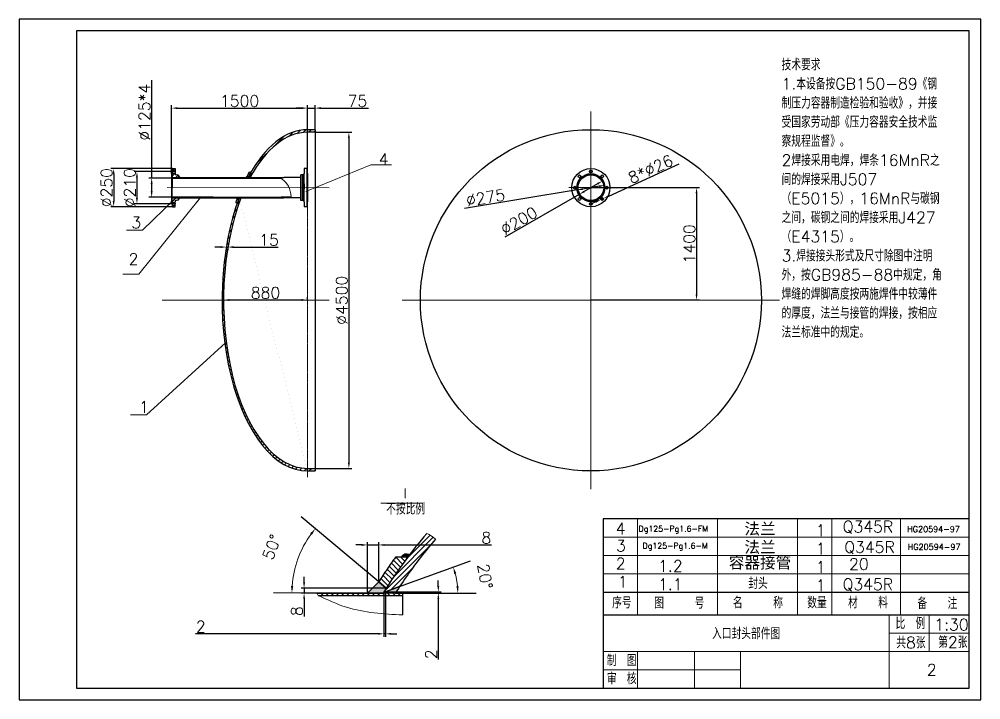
# Model space of a CAD drawing. Header units: millimetres. Extents: x 0 to 6120, y 0 to 841.
# Drawn here: x 1300 to 1720, y 0 to 297 of the extents above; entities that cross this region are included whole.
import ezdxf

# ---------------------------------------------------------------- set-up
doc = ezdxf.new("R2010")
doc.units = ezdxf.units.MM
doc.linetypes.add('CENTER2', pattern=[1.125, 0.75, -0.125, 0.125, -0.125])
for name, color, linetype, lineweight in [('尺寸线', 3, 'Continuous', 15), ('文字层', 7, 'Continuous', 15), ('粗实线', 7, 'Continuous', 30), ('细实线', 7, 'Continuous', 15), ('细点划线', 1, 'CENTER2', 18)]:
    doc.layers.add(name, color=color, linetype=linetype, lineweight=lineweight)
doc.styles.get("Standard").update_dxf_attribs({"font": 'txt.shx', "bigfont": 'gbcbig.shx'})
doc.dimstyles.new('ISO-25$0', dxfattribs={"dimtxt": 5, "dimasz": 2.5, "dimexe": 1.25, "dimexo": 0, "dimtad": 1, "dimdec": 0, "dimdsep": 46, "dimtxsty": 'Standard', "dimcen": 2.5, "dimdle": 5, "dimadec": 0, "dimazin": 0, "dimtfac": 1, "dimtdec": 0, "dimtmove": 0, "dimatfit": 2, "dimfxl": 0, "dimtolj": 1, "dimarcsym": 0})
doc.dimstyles.new('ISO-25$2', dxfattribs={"dimtxt": 5, "dimasz": 3, "dimexe": 8, "dimexo": 0, "dimgap": 10, "dimtad": 1, "dimdec": 0, "dimtxsty": 'Standard', "dimcen": 2.5, "dimdle": 6, "dimclrd": 256, "dimclre": 256, "dimclrt": 256, "dimadec": 0, "dimazin": 0, "dimtfac": 1, "dimtdec": 0, "dimtmove": 0, "dimatfit": 3, "dimfxl": 0, "dimtolj": 1, "dimarcsym": 0})
doc.dimstyles.new('ISO-25$3', dxfattribs={"dimtxt": 5, "dimasz": 2.5, "dimexe": 1.25, "dimexo": 0, "dimtad": 1, "dimdec": 0, "dimdsep": 46, "dimtxsty": 'Standard', "dimcen": 2.5, "dimdle": 5, "dimadec": 0, "dimazin": 0, "dimtfac": 1, "dimtdec": 0, "dimtmove": 0, "dimatfit": 2, "dimfxl": 0, "dimtolj": 1, "dimarcsym": 0})

# ---------------------------------------------------------------- blocks, each defined once
blk = doc.blocks.new('*X3')
at = {"layer": '尺寸线'}
for points in [[(1443.57, 245.16), (1444.41, 245.16), (1443.99, 247.66)], [(1443.57, 103.49), (1444.41, 103.49), (1443.99, 100.99)]]:
    blk.add_hatch(color=0, dxfattribs=at).paths.add_polyline_path(points, flags=0)
at = {"layer": '尺寸线', "color": 0, "lineweight": -2}
for p, q in [((1429.24, 247.66), (1445.24, 247.66)), ((1443.99, 245.16), (1443.99, 103.49)), ((1429.24, 100.99), (1445.24, 100.99))]:
    blk.add_line(p, q, dxfattribs=at)
at = {"layer": '尺寸线', "color": 0, "insert": (1440.87, 174.33), "char_height": 5, "width": 66.4286, "attachment_point": 5, "rotation": 90}
blk.add_mtext('%%C4500', dxfattribs=at)
blk = doc.blocks.new('*X4')
at = {"layer": '尺寸线'}
for points in [[(1423.41, 258.63), (1423.41, 257.8), (1425.91, 258.22)], [(1431.74, 258.63), (1431.74, 257.8), (1429.24, 258.22)]]:
    blk.add_hatch(color=0, dxfattribs=at).paths.add_polyline_path(points, flags=0)
at = {"layer": '尺寸线', "color": 0, "lineweight": -2}
for p, q in [((1423.41, 258.22), (1420.91, 258.22)), ((1425.91, 248.79), (1425.91, 259.47)), ((1425.91, 258.22), (1429.24, 258.22)), ((1429.24, 248.79), (1429.24, 259.47)), ((1431.74, 258.22), (1452.54, 258.22))]:
    blk.add_line(p, q, dxfattribs=at)
at = {"layer": '尺寸线', "color": 0, "insert": (1447.74, 261.34), "char_height": 5, "width": 24.2857, "attachment_point": 5}
blk.add_mtext('75', dxfattribs=at)
blk = doc.blocks.new('*X5')
at = {"layer": '细实线'}
for p, q in [((1367.07, 227.93), (1367.34, 227.66)), ((1369.32, 227.93), (1369.59, 227.66)), ((1371.56, 227.93), (1371.83, 227.66)), ((1373.81, 227.93), (1374.08, 227.66)), ((1376.05, 227.93), (1376.32, 227.66)), ((1378.3, 227.93), (1378.57, 227.66)), ((1380.54, 227.93), (1380.81, 227.66)), ((1382.79, 227.93), (1383.06, 227.66)), ((1385.03, 227.93), (1385.3, 227.66)), ((1387.28, 227.93), (1387.55, 227.66)), ((1389.52, 227.93), (1389.79, 227.66)), ((1391.77, 227.93), (1392.04, 227.66)), ((1394.01, 227.93), (1394.28, 227.66)), ((1396.26, 227.93), (1396.53, 227.66)), ((1398.51, 227.93), (1398.77, 227.66)), ((1403, 227.93), (1403.26, 227.66)), ((1405.24, 227.93), (1405.51, 227.66)), ((1407.49, 227.93), (1407.75, 227.66)), ((1409.73, 227.93), (1410, 227.66)), ((1411.98, 227.93), (1412.24, 227.66)), ((1414.22, 227.93), (1414.45, 227.7))]:
    blk.add_line(p, q, dxfattribs=at)
blk = doc.blocks.new('*X6')
at = {"layer": '细实线'}
for p, q in [((1366.81, 219.21), (1366.96, 219.06)), ((1368.94, 219.33), (1369.21, 219.06)), ((1371.18, 219.33), (1371.45, 219.06)), ((1373.43, 219.33), (1373.7, 219.06)), ((1375.67, 219.33), (1375.94, 219.06)), ((1377.92, 219.33), (1378.19, 219.06)), ((1380.16, 219.33), (1380.43, 219.06)), ((1382.41, 219.33), (1382.68, 219.06)), ((1384.65, 219.33), (1384.92, 219.06)), ((1386.9, 219.33), (1387.17, 219.06)), ((1389.14, 219.33), (1389.41, 219.06)), ((1391.39, 219.33), (1391.66, 219.06)), ((1393.63, 219.33), (1393.9, 219.06)), ((1395.88, 219.33), (1396.15, 219.06)), ((1398.12, 219.33), (1398.39, 219.06)), ((1400.37, 219.33), (1400.64, 219.06)), ((1402.61, 219.33), (1402.88, 219.06)), ((1404.86, 219.33), (1405.13, 219.06)), ((1407.11, 219.33), (1407.37, 219.06)), ((1409.35, 219.33), (1409.62, 219.06)), ((1411.6, 219.33), (1411.86, 219.06)), ((1413.84, 219.33), (1414.11, 219.06)), ((1416.09, 219.33), (1416.35, 219.06)), ((1418.33, 219.33), (1418.6, 219.06))]:
    blk.add_line(p, q, dxfattribs=at)
blk = doc.blocks.new('*X7')
at = {"layer": '尺寸线'}
for points in [[(1552.41, 225.54), (1552.82, 224.82), (1554.78, 226.42)], [(1546.57, 222.18), (1546.99, 221.46), (1544.61, 220.57)]]:
    blk.add_hatch(color=0, dxfattribs=at).paths.add_polyline_path(points, flags=0)
at = {"layer": '尺寸线', "color": 0, "lineweight": -2}
for p, q in [((1552.62, 225.18), (1546.78, 221.82)), ((1544.61, 220.57), (1512.08, 201.86))]:
    blk.add_line(p, q, dxfattribs=at)
at = {"layer": '尺寸线', "color": 0, "insert": (1518.28, 209.04), "char_height": 5, "width": 52.1429, "attachment_point": 5, "rotation": 29.9055}
blk.add_mtext('%%C200', dxfattribs=at)
blk = doc.blocks.new('*X8')
at = {"layer": '尺寸线'}
for points in [[(1546.05, 223.32), (1546.18, 222.5), (1543.65, 222.51)], [(1553.22, 224.5), (1553.35, 223.68), (1555.75, 224.49)]]:
    blk.add_hatch(color=0, dxfattribs=at).paths.add_polyline_path(points, flags=0)
at = {"layer": '尺寸线', "color": 0, "lineweight": -2}
for p, q in [((1553.28, 224.09), (1546.11, 222.91)), ((1543.65, 222.51), (1494.54, 214.46))]:
    blk.add_line(p, q, dxfattribs=at)
at = {"layer": '尺寸线', "color": 0, "insert": (1503.7, 219.13), "char_height": 5, "width": 52.1429, "attachment_point": 5, "rotation": 9.3098}
blk.add_mtext('%%C275', dxfattribs=at)
blk = doc.blocks.new('*X9')
at = {"layer": '尺寸线'}
for points in [[(1340.84, 229.33), (1341.67, 229.33), (1341.25, 231.83)], [(1340.84, 217.66), (1341.67, 217.66), (1341.25, 215.16)]]:
    blk.add_hatch(color=0, dxfattribs=at).paths.add_polyline_path(points, flags=0)
at = {"layer": '尺寸线', "color": 0, "lineweight": -2}
for p, q in [((1366.88, 231.83), (1340, 231.83)), ((1341.25, 229.33), (1341.25, 217.66)), ((1366.88, 215.16), (1340, 215.16))]:
    blk.add_line(p, q, dxfattribs=at)
at = {"layer": '尺寸线', "color": 0, "insert": (1338.13, 223.49), "char_height": 5, "width": 52.1429, "attachment_point": 5, "rotation": 90}
blk.add_mtext('%%C250', dxfattribs=at)
blk = doc.blocks.new('*X10')
at = {"layer": '尺寸线'}
for points in [[(1369.08, 258.63), (1369.08, 257.8), (1366.58, 258.22)], [(1423.41, 258.63), (1423.41, 257.8), (1425.91, 258.22)]]:
    blk.add_hatch(color=0, dxfattribs=at).paths.add_polyline_path(points, flags=0)
at = {"layer": '尺寸线', "color": 0, "lineweight": -2}
for p, q in [((1366.58, 229.63), (1366.58, 259.47)), ((1369.08, 258.22), (1423.41, 258.22)), ((1425.91, 229.63), (1425.91, 259.47))]:
    blk.add_line(p, q, dxfattribs=at)
at = {"layer": '尺寸线', "color": 0, "insert": (1396.24, 261.34), "char_height": 5, "width": 50.7143, "attachment_point": 5}
blk.add_mtext('1500', dxfattribs=at)
blk = doc.blocks.new('*X11')
at = {"layer": '文字层'}
for p, q in [((1425.17, 221.82), (1453.53, 233.4)), ((1453.53, 233.4), (1462.6, 233.4))]:
    blk.add_line(p, q, dxfattribs=at)
blk = doc.blocks.new('*X12')
at = {"layer": '细实线'}
for p, q in [((1431.69, 46.57), (1432.76, 45.5)), ((1433.94, 46.57), (1435, 45.5)), ((1436.18, 46.57), (1437.25, 45.5)), ((1438.43, 46.57), (1439.49, 45.5)), ((1440.67, 46.57), (1441.74, 45.5)), ((1442.92, 46.57), (1443.98, 45.5)), ((1445.16, 46.57), (1446.23, 45.5)), ((1447.41, 46.57), (1448.47, 45.5)), ((1449.65, 46.57), (1450.72, 45.5)), ((1451.9, 46.57), (1452.96, 45.5)), ((1454.14, 46.57), (1455.21, 45.5)), ((1456.39, 46.57), (1457.45, 45.5)), ((1458.63, 46.57), (1459.7, 45.5)), ((1460.88, 46.56), (1461.94, 45.5)), ((1463.13, 46.56), (1464.19, 45.5)), ((1465.37, 46.56), (1466.43, 45.5))]:
    blk.add_line(p, q, dxfattribs=at)
blk = doc.blocks.new('*X13')
at = {"layer": '尺寸线'}
for points in [[(1482.64, 49.6), (1483.48, 49.6), (1483.06, 47.1)], [(1482.64, 44.06), (1483.48, 44.06), (1483.06, 46.56)]]:
    blk.add_hatch(color=0, dxfattribs=at).paths.add_polyline_path(points, flags=0)
at = {"layer": '尺寸线', "color": 0, "lineweight": -2}
for p, q in [((1483.06, 49.6), (1483.06, 52.1)), ((1459.93, 47.1), (1484.31, 47.1)), ((1464.37, 46.56), (1484.31, 46.56)), ((1483.06, 47.1), (1483.06, 46.56)), ((1483.06, 44.06), (1483.06, 17.55))]:
    blk.add_line(p, q, dxfattribs=at)
at = {"layer": '尺寸线', "color": 0, "insert": (1479.93, 19.84), "char_height": 5, "width": 10, "attachment_point": 5, "rotation": 90}
blk.add_mtext('2', dxfattribs=at)
blk = doc.blocks.new('*X14')
at = {"layer": '尺寸线'}
for points in [[(1456.8, 29.2), (1456.8, 28.37), (1459.3, 28.78)], [(1462.43, 29.2), (1462.43, 28.37), (1459.93, 28.78)]]:
    blk.add_hatch(color=0, dxfattribs=at).paths.add_polyline_path(points, flags=0)
at = {"layer": '尺寸线', "color": 0, "lineweight": -2}
for p, q in [((1459.3, 47.1), (1459.3, 27.53)), ((1459.93, 47.1), (1459.93, 27.53)), ((1456.8, 28.78), (1377.01, 28.78)), ((1459.93, 28.78), (1459.3, 28.78)), ((1462.43, 28.78), (1464.93, 28.78))]:
    blk.add_line(p, q, dxfattribs=at)
at = {"layer": '尺寸线', "color": 0, "insert": (1379.3, 31.91), "char_height": 5, "width": 10, "attachment_point": 5}
blk.add_mtext('2', dxfattribs=at)
blk = doc.blocks.new('*X15')
at = {"layer": '尺寸线'}
for points in [[(1449.59, 67.97), (1449.59, 67.14), (1452.09, 67.56)], [(1459.52, 67.97), (1459.52, 67.14), (1457.02, 67.56)]]:
    blk.add_hatch(color=0, dxfattribs=at).paths.add_polyline_path(points, flags=0)
at = {"layer": '尺寸线', "color": 0, "lineweight": -2}
for p, q in [((1449.59, 67.56), (1447.09, 67.56)), ((1452.09, 46.57), (1452.09, 68.81)), ((1452.09, 67.56), (1457.02, 67.56)), ((1457.02, 51.47), (1457.02, 68.81)), ((1459.52, 67.56), (1506.31, 67.56))]:
    blk.add_line(p, q, dxfattribs=at)
at = {"layer": '尺寸线', "color": 0, "insert": (1504.02, 70.68), "char_height": 5, "width": 10, "attachment_point": 5}
blk.add_mtext('8', dxfattribs=at)
blk = doc.blocks.new('*X16')
at = {"layer": '尺寸线'}
for points in [[(1424.01, 51.2), (1424.84, 51.2), (1424.43, 48.7)], [(1424.01, 44.07), (1424.84, 44.07), (1424.43, 46.57)]]:
    blk.add_hatch(color=0, dxfattribs=at).paths.add_polyline_path(points, flags=0)
at = {"layer": '尺寸线', "color": 0, "lineweight": -2}
for p, q in [((1424.43, 51.2), (1424.43, 53.7)), ((1460.31, 48.7), (1423.18, 48.7)), ((1459.3, 46.57), (1423.18, 46.57)), ((1424.43, 48.7), (1424.43, 46.57)), ((1424.43, 44.07), (1424.43, 36.36))]:
    blk.add_line(p, q, dxfattribs=at)
at = {"layer": '尺寸线', "color": 0, "insert": (1421.3, 38.65), "char_height": 5, "width": 10, "attachment_point": 5, "rotation": 90}
blk.add_mtext('8', dxfattribs=at)
blk = doc.blocks.new('*X17')
at = {"layer": '尺寸线'}
for points in [[(1427.1, 72.63), (1427.89, 72.01), (1429.34, 74.68)], [(1419.71, 49.57), (1418.71, 49.61), (1419.11, 46.59)]]:
    blk.add_hatch(color=256, dxfattribs=at).paths.add_polyline_path(points, flags=0)
at = {"layer": '尺寸线', "lineweight": -2}
for p, q in [((1457.02, 51.47), (1423.21, 79.82)), ((1452.09, 46.57), (1411.11, 46.6))]:
    blk.add_line(p, q, dxfattribs=at)
at = {"layer": '尺寸线'}
blk.add_arc((1462.86, 46.56), 43.75, 143.9346, 176.031, dxfattribs=at)
at = {"layer": '尺寸线', "insert": (1410.31, 66.61), "char_height": 5, "width": 30, "attachment_point": 5, "rotation": 69.1156}
blk.add_mtext('50%%D', dxfattribs=at)
blk = doc.blocks.new('*X18')
at = {"layer": '尺寸线'}
for points in [[(1557.3, 220.21), (1557.64, 219.45), (1555.19, 218.8)], [(1551.65, 217.65), (1552, 216.89), (1554.1, 218.3)]]:
    blk.add_hatch(color=0, dxfattribs=at).paths.add_polyline_path(points, flags=0)
at = {"layer": '尺寸线', "color": 0, "lineweight": -2}
for p, q in [((1557.47, 219.83), (1588.26, 233.83)), ((1554.1, 218.3), (1555.19, 218.8)), ((1551.83, 217.27), (1549.55, 216.23))]:
    blk.add_line(p, q, dxfattribs=at)
at = {"layer": '尺寸线', "color": 0, "insert": (1575.78, 231.59), "char_height": 5, "width": 63.5714, "attachment_point": 5, "rotation": 24.4511}
blk.add_mtext('8*%%C26', dxfattribs=at)
blk = doc.blocks.new('*X19')
at = {"layer": '尺寸线'}
for points in [[(1490, 54.88), (1490.95, 55.18), (1489.58, 57.89)], [(1491.94, 49.56), (1490.94, 49.51), (1491.58, 46.54)]]:
    blk.add_hatch(color=256, dxfattribs=at).paths.add_polyline_path(points, flags=0)
at = {"layer": '尺寸线', "lineweight": -2}
for p, q in [((1466.15, 49.36), (1497.1, 60.63)), ((1464.37, 46.56), (1499.58, 46.53))]:
    blk.add_line(p, q, dxfattribs=at)
at = {"layer": '尺寸线'}
blk.add_arc((1458.45, 46.56), 33.12, 5.1514, 14.8089, dxfattribs=at)
at = {"layer": '尺寸线', "insert": (1503.49, 53.88), "char_height": 5, "width": 30, "attachment_point": 5, "rotation": 279.2333}
blk.add_mtext('20%%D', dxfattribs=at)
blk = doc.blocks.new('*X20')
at = {"layer": '尺寸线'}
for points in [[(1595.44, 221), (1596.27, 221), (1595.86, 223.5)], [(1595.44, 176.97), (1596.27, 176.97), (1595.86, 174.47)]]:
    blk.add_hatch(color=0, dxfattribs=at).paths.add_polyline_path(points, flags=0)
at = {"layer": '尺寸线', "color": 0, "lineweight": -2}
for p, q in [((1549.7, 223.5), (1597.11, 223.5)), ((1595.86, 221), (1595.86, 176.97)), ((1549.7, 174.47), (1597.11, 174.47))]:
    blk.add_line(p, q, dxfattribs=at)
at = {"layer": '尺寸线', "color": 0, "insert": (1592.73, 198.98), "char_height": 5, "width": 50.7143, "attachment_point": 5, "rotation": 90}
blk.add_mtext('1400', dxfattribs=at)
blk = doc.blocks.new('*X21')
at = {"layer": '尺寸线'}
for points in [[(1351, 227.99), (1351.83, 227.99), (1351.41, 230.49)], [(1351, 218.99), (1351.83, 218.99), (1351.41, 216.49)]]:
    blk.add_hatch(color=0, dxfattribs=at).paths.add_polyline_path(points, flags=0)
at = {"layer": '尺寸线', "color": 0, "lineweight": -2}
for p, q in [((1366.88, 230.49), (1350.16, 230.49)), ((1351.41, 227.99), (1351.41, 218.99)), ((1366.88, 216.49), (1350.16, 216.49))]:
    blk.add_line(p, q, dxfattribs=at)
at = {"layer": '尺寸线', "color": 0, "insert": (1348.29, 223.49), "char_height": 5, "width": 52.1429, "attachment_point": 5, "rotation": 90}
blk.add_mtext('%%C210', dxfattribs=at)
blk = doc.blocks.new('*X22')
at = {"layer": '尺寸线'}
for points in [[(1391.74, 174.88), (1391.74, 174.04), (1389.24, 174.46)], [(1423.41, 174.88), (1423.41, 174.04), (1425.91, 174.46)]]:
    blk.add_hatch(color=0, dxfattribs=at).paths.add_polyline_path(points, flags=0)
at = {"layer": '尺寸线', "color": 0, "lineweight": -2}
for p, q in [((1389.24, 174.5), (1389.24, 173.21)), ((1423.41, 174.46), (1391.74, 174.46)), ((1425.91, 174.46), (1425.91, 175.71))]:
    blk.add_line(p, q, dxfattribs=at)
at = {"layer": '尺寸线', "color": 0, "insert": (1407.58, 177.59), "char_height": 5, "width": 38.5714, "attachment_point": 5}
blk.add_mtext('880', dxfattribs=at)
blk = doc.blocks.new('*X23')
at = {"layer": '文字层', "linetype": 'Continuous'}
blk.add_hatch(color=0, dxfattribs=at).paths.add_polyline_path([(1390.1, 155.71), (1388.46, 153.8), (1388.04, 154.27)], flags=0)
at = {"layer": '文字层', "color": 0, "linetype": 'Continuous'}
for p, q in [((1390.1, 155.71), (1355.6, 124.4)), ((1355.6, 124.4), (1348.6, 124.4))]:
    blk.add_line(p, q, dxfattribs=at)
at = {"layer": '文字层', "color": 0}
blk.add_line((1348.6, 124.4), (1348.6, 124.4), dxfattribs=at)
blk = doc.blocks.new('*X24')
at = {"layer": '文字层', "linetype": 'Continuous'}
blk.add_hatch(color=0, dxfattribs=at).paths.add_polyline_path([(1379.22, 219.21), (1377.9, 217.06), (1377.41, 217.46)], flags=0)
at = {"layer": '文字层', "color": 0, "linetype": 'Continuous'}
for p, q in [((1379.22, 219.21), (1352.3, 185.79)), ((1352.3, 185.79), (1345.3, 185.79))]:
    blk.add_line(p, q, dxfattribs=at)
at = {"layer": '文字层', "color": 0}
blk.add_line((1345.3, 185.79), (1345.3, 185.79), dxfattribs=at)
blk = doc.blocks.new('*X25')
at = {"layer": '文字层', "linetype": 'Continuous'}
blk.add_hatch(color=0, dxfattribs=at).paths.add_polyline_path([(1367.63, 218.27), (1366.04, 216.32), (1365.61, 216.77)], flags=0)
at = {"layer": '文字层', "color": 0, "linetype": 'Continuous'}
for p, q in [((1367.63, 218.27), (1353.79, 204.96)), ((1353.79, 204.96), (1346.79, 204.96))]:
    blk.add_line(p, q, dxfattribs=at)
at = {"layer": '文字层', "color": 0}
blk.add_line((1346.79, 204.96), (1346.79, 204.96), dxfattribs=at)
blk = doc.blocks.new('*X26')
at = {"layer": '尺寸线'}
for points in [[(1357.43, 225.16), (1358.26, 225.16), (1357.85, 227.66)], [(1357.43, 221.83), (1358.26, 221.83), (1357.85, 219.33)]]:
    blk.add_hatch(color=0, dxfattribs=at).paths.add_polyline_path(points, flags=0)
at = {"layer": '尺寸线', "color": 0, "lineweight": -2}
for p, q in [((1357.85, 227.66), (1357.85, 270.37)), ((1385.3, 227.66), (1356.6, 227.66)), ((1357.85, 221.83), (1357.85, 225.16)), ((1384.65, 219.33), (1356.6, 219.33))]:
    blk.add_line(p, q, dxfattribs=at)
at = {"layer": '尺寸线', "color": 0, "insert": (1354.72, 256.41), "char_height": 5, "width": 78.5714, "attachment_point": 5, "rotation": 90}
blk.add_mtext('%%C125*4', dxfattribs=at)
blk = doc.blocks.new('*X27')
at = {"layer": '尺寸线'}
for points in [[(1387.96, 197.99), (1387.96, 197.15), (1390.46, 197.57)], [(1393.63, 197.99), (1393.63, 197.15), (1391.13, 197.57)]]:
    blk.add_hatch(color=0, dxfattribs=at).paths.add_polyline_path(points, flags=0)
at = {"layer": '尺寸线', "color": 0, "lineweight": -2}
for p, q in [((1387.96, 197.57), (1385.46, 197.57)), ((1390.46, 197.68), (1390.46, 196.32)), ((1390.46, 197.57), (1391.13, 197.57)), ((1391.13, 197.57), (1391.13, 196.32)), ((1393.63, 197.57), (1413.09, 197.57))]:
    blk.add_line(p, q, dxfattribs=at)
at = {"layer": '尺寸线', "color": 0, "insert": (1409.13, 200.69), "char_height": 5, "width": 22.1429, "attachment_point": 5}
blk.add_mtext('15', dxfattribs=at)

msp = doc.modelspace()

# ---------------------------------------------------------------- hatches: boundary and pattern name
at = {"layer": '粗实线'}
for points in [[(1369.5111, 228.68116), (1369.5111, 227.92691), (1370.26535, 227.92691)], [(1370.26535, 219.06025), (1369.5111, 219.06025), (1369.5111, 218.306)]]:
    msp.add_hatch(color=256, dxfattribs=at).paths.add_polyline_path(points, flags=0)
at = {"layer": '细实线', "linetype": 'Continuous', "lineweight": 15}
h = msp.add_hatch(dxfattribs=at)
h.set_pattern_fill('ANSI31', color=256, scale=0.5, style=0)
edge = h.paths.add_edge_path(flags=0)
edge.add_ellipse((1425.9111, 174.32692), major_axis=(0, 73.33333), ratio=0.5, start_angle=0, end_angle=24.2689868)
edge.add_line((1425.9111, 247.66025), (1425.9111, 248.79358))
edge.add_ellipse((1425.9111, 174.32692), major_axis=(0, 74.46666), ratio=0.501342883, start_angle=0, end_angle=23.5610485)
edge.add_ellipse((1425.9111, 174.32692), major_axis=(0, 74.46666), ratio=0.501342883, start_angle=23.5610485, end_angle=23.8485968)
edge.add_ellipse((1425.9111, 174.32692), major_axis=(0, 74.46666), ratio=0.501342883, start_angle=23.8485968, end_angle=25.4718337)
edge.add_line((1400.19505, 228.31002), (1400.42735, 228.23003))
edge.add_line((1400.42735, 228.23003), (1401.35636, 228.78823))
h = msp.add_hatch(dxfattribs=at)
h.set_pattern_fill('ANSI31', color=256, scale=0.5, style=0)
h.paths.add_polyline_path([(1429.24444, 248.79358), (1425.9111, 248.79358), (1425.9111, 247.66025), (1429.24444, 247.66025)], flags=0)
h = msp.add_hatch(dxfattribs=at)
h.set_pattern_fill('ANSI31', color=256, scale=0.5, style=0)
edge = h.paths.add_edge_path(flags=0)
edge.add_line((1368.04444, 229.62691), (1368.04444, 229.89358))
edge.add_line((1368.04444, 229.89358), (1366.87777, 229.89358))
edge.add_line((1366.87777, 229.89358), (1366.87777, 229.62691))
edge.add_line((1366.87777, 229.62691), (1366.57777, 229.62691))
edge.add_line((1366.57777, 229.62691), (1366.57777, 229.36025))
edge.add_line((1366.57777, 229.36025), (1366.8111, 229.36025))
edge.add_line((1366.8111, 229.36025), (1366.8111, 227.92691))
edge.add_line((1366.8111, 227.92691), (1369.5111, 227.92691))
edge.add_line((1369.5111, 227.92691), (1369.5111, 228.97536))
edge.add_line((1369.5111, 228.97536), (1368.53288, 229.09547))
edge.add_arc((1368.57777, 229.62691), 0.53333, 180.0000058, 265.1714439, ccw=False)
h.paths.add_polyline_path([(1368.04444, 231.82691), (1366.87777, 231.82691), (1366.87777, 231.09358), (1368.04444, 231.09358)], flags=0)
at = {"layer": '细实线'}
h = msp.add_hatch(dxfattribs=at)
h.set_pattern_fill('ANSI31', color=256, scale=0.5, angle=270, style=0)
edge = h.paths.add_edge_path(flags=0)
edge.add_ellipse((1425.9111, 174.32692), major_axis=(0, 74.46666), ratio=0.501342883, start_angle=23.8485968, end_angle=25.4718337)
edge.add_line((1401.21984, 230.18116), (1400.32396, 230.1697))
edge.add_spline(control_points=[(1400.32396, 230.1697), (1400.14317, 229.8322), (1399.92294, 229.39615), (1399.52822, 228.53962)], knot_values=[0, 0, 0, 0, 1.814202796, 1.814202796, 1.814202796, 1.814202796], weights=[1, 1, 1, 1], degree=3, periodic=0)
edge.add_line((1399.52822, 228.53962), (1400.19505, 228.31002))
at = {"layer": '细实线', "linetype": 'Continuous', "lineweight": 15}
h = msp.add_hatch(dxfattribs=at)
h.set_pattern_fill('ANSI31', color=256, scale=0.5, style=0)
edge = h.paths.add_edge_path(flags=0)
edge.add_line((1369.5111, 219.06025), (1366.8111, 219.06025))
edge.add_line((1366.8111, 219.06025), (1366.8111, 217.62692))
edge.add_line((1366.8111, 217.62692), (1366.57777, 217.62692))
edge.add_line((1366.57777, 217.62692), (1366.57777, 217.36025))
edge.add_line((1366.57777, 217.36025), (1366.87777, 217.36025))
edge.add_line((1366.87777, 217.36025), (1366.87777, 217.09358))
edge.add_line((1366.87777, 217.09358), (1368.04444, 217.09358))
edge.add_line((1368.04444, 217.09358), (1368.04444, 217.36025))
edge.add_arc((1368.57777, 217.36025), 0.53333, 94.8285561, 179.9999942, ccw=False)
edge.add_line((1368.53288, 217.89169), (1369.5111, 218.0118))
edge.add_line((1369.5111, 218.0118), (1369.5111, 219.06025))
h.paths.add_polyline_path([(1368.04444, 215.89358), (1366.87777, 215.89358), (1366.87777, 215.16025), (1368.04444, 215.16025)], flags=0)
h = msp.add_hatch(dxfattribs=at)
h.set_pattern_fill('ANSI31', color=256, scale=0.5, style=0)
edge = h.paths.add_edge_path(flags=0)
edge.add_line((1425.9111, 100.99358), (1429.24444, 100.99358))
edge.add_line((1429.24444, 100.99358), (1429.24444, 99.86025))
edge.add_line((1429.24444, 99.86025), (1425.9111, 99.86025))
edge.add_ellipse((1425.9111, 174.32692), major_axis=(0, 74.46666), ratio=0.501342883, start_angle=33.7116734, end_angle=180)
edge.add_line((1396.06451, 219.06025), (1396.85639, 219.06025))
edge.add_ellipse((1425.9111, 174.32692), major_axis=(0, 73.33333), ratio=0.5, start_angle=33.0041008, end_angle=180)
at = {"layer": '细实线'}
h = msp.add_hatch(dxfattribs=at)
h.set_pattern_fill('ANSI31', color=256, scale=0.5, angle=270, style=0)
edge = h.paths.add_edge_path(flags=0)
edge.add_ellipse((1425.9111, 174.32692), major_axis=(0, 74.46666), ratio=0.501342883, start_angle=34.0556929, end_angle=35.8003359)
edge.add_line((1395.92562, 218.68915), (1395.02027, 218.35963))
edge.add_spline(control_points=[(1395.02027, 218.35963), (1394.86056, 217.89274), (1394.70438, 217.42102), (1394.5518, 216.9447)], knot_values=[0, 0, 0, 0, 1.490489939, 1.490489939, 1.490489939, 1.490489939], weights=[1, 1, 1, 1], degree=3, periodic=0)
edge.add_line((1394.5518, 216.9447), (1394.90902, 216.83027))
edge.add_line((1394.90902, 216.83027), (1395.25634, 216.83027))
at = {"layer": '细实线', "linetype": 'Continuous', "lineweight": 15}
h = msp.add_hatch(dxfattribs=at)
h.set_pattern_fill('ANSI31', color=256, scale=0.5, style=0)
edge = h.paths.add_edge_path(flags=0)
edge.add_spline(control_points=[(1469.60582, 62.16757), (1466.41794, 57.91045), (1463.31751, 53.41736), (1460.31201, 48.70093)], knot_values=[0, 0, 0, 0, 16.366184362, 16.366184362, 16.366184362, 16.366184362], weights=[1, 1, 1, 1], degree=3, periodic=0)
edge.add_spline(control_points=[(1460.31201, 48.70093), (1459.97394, 48.17041), (1459.63707, 47.63706), (1459.30141, 47.1009)], knot_values=[0, 0, 0, 0, 1.892469015, 1.892469015, 1.892469015, 1.892469015], weights=[1, 1, 1, 1], degree=3, periodic=0)
edge.add_line((1459.30141, 47.1009), (1459.93127, 47.1009))
edge.add_line((1459.93127, 47.1009), (1466.14655, 49.36308))
edge.add_spline(control_points=[(1466.14655, 49.36308), (1469.09141, 53.82265), (1472.12042, 58.0601), (1477.40461, 64.87156), (1479.62117, 67.56458), (1481.87182, 70.13829)], knot_values=[0, 0, 0, 0, 15.321749834, 15.321749834, 26.075323681, 26.075323681, 26.075323681, 26.075323681], weights=[1, 1, 1, 1, 1, 1], degree=3, periodic=0)
edge.add_spline(control_points=[(1481.87182, 70.13829), (1480.65613, 71.11919), (1479.37445, 71.96046), (1477.99074, 72.58584)], knot_values=[0, 0, 0, 0, 4.600860684, 4.600860684, 4.600860684, 4.600860684], weights=[1, 1, 1, 1], degree=3, periodic=0)
edge.add_spline(control_points=[(1477.99074, 72.58584), (1475.431, 69.63351), (1472.91907, 66.53554), (1470.45835, 63.29767)], knot_values=[0, 0, 0, 0, 11.960621296, 11.960621296, 11.960621296, 11.960621296], weights=[1, 1, 1, 1], degree=3, periodic=0)
edge.add_spline(control_points=[(1470.45835, 63.29767), (1470.17348, 62.92285), (1469.88931, 62.54614), (1469.60582, 62.16757)], knot_values=[0, 0, 0, 0, 1.415606286, 1.415606286, 1.415606286, 1.415606286], weights=[1, 1, 1, 1], degree=3, periodic=0)
at = {"layer": '细实线'}
h = msp.add_hatch(color=256, dxfattribs=at)
edge = h.paths.add_edge_path(flags=0)
edge.add_line((1466.96877, 62.16757), (1469.60582, 62.16757))
edge.add_spline(control_points=[(1469.60582, 62.16757), (1469.88931, 62.54614), (1470.17348, 62.92285), (1470.45835, 63.29767)], knot_values=[0, 0, 0, 0, 1.415606287, 1.415606287, 1.415606287, 1.415606287], weights=[1, 1, 1, 1], degree=3, periodic=0)
edge.add_arc((1469.10159, 61.53445), 2.2248, 52.4226363, 163.4665521)
h = msp.add_hatch(dxfattribs=at)
h.set_pattern_fill('ANSI31', color=256, scale=0.5, angle=270, style=0)
edge = h.paths.add_edge_path(flags=0)
edge.add_spline(control_points=[(1457.01615, 51.46644), (1458.22365, 53.35186), (1459.44675, 55.2029), (1461.87802, 58.76773), (1463.08504, 60.48428), (1464.30586, 62.16757)], knot_values=[0, 0, 0, 0, 6.596050205, 6.596050205, 12.949934816, 12.949934816, 12.949934816, 12.949934816], weights=[1, 1, 1, 1, 1, 1], degree=3, periodic=0)
edge.add_line((1457.01595, 51.46613), (1460.31201, 48.70093))
edge.add_spline(control_points=[(1460.31201, 48.70093), (1463.31751, 53.41736), (1466.41794, 57.91045), (1469.60582, 62.16757)], knot_values=[0, 0, 0, 0, 16.366184362, 16.366184362, 16.366184362, 16.366184362], weights=[1, 1, 1, 1], degree=3, periodic=0)
edge.add_line((1469.60582, 62.16757), (1464.30586, 62.16757))
h = msp.add_hatch(color=256, dxfattribs=at)
edge = h.paths.add_edge_path(flags=0)
edge.add_line((1452.09099, 46.56756), (1458.9685, 46.56756))
edge.add_line((1458.9685, 46.56756), (1464.32472, 46.55904))
edge.add_spline(control_points=[(1464.32472, 46.55904), (1464.92832, 47.5032), (1465.53563, 48.43792), (1466.14655, 49.36308)], knot_values=[0, 0, 0, 0, 3.343929424, 3.343929424, 3.343929424, 3.343929424], weights=[1, 1, 1, 1], degree=3, periodic=0)
edge.add_line((1466.14655, 49.36308), (1459.93127, 47.1009))
edge.add_line((1459.93127, 47.1009), (1459.30141, 47.1009))
edge.add_spline(control_points=[(1459.30141, 47.1009), (1459.63707, 47.63706), (1459.97394, 48.17041), (1460.31201, 48.70093)], knot_values=[0, 0, 0, 0, 1.892469015, 1.892469015, 1.892469015, 1.892469015], weights=[1, 1, 1, 1], degree=3, periodic=0)
edge.add_line((1460.31201, 48.70093), (1457.01589, 51.46618))
edge.add_line((1457.01589, 51.46618), (1452.09099, 46.56756))

# ---------------------------------------------------------------- linework, layer by layer
at = {"layer": '文字层'}
msp.add_line((1457.99688, 85.82797), (1476.34115, 85.82797), dxfattribs=at)
at = {"layer": '粗实线'}
for p, q in [((1300, 297), (1300, 0)), ((1720, 297), (1300, 297)), ((1720, 0), (1720, 297)), ((1325, 292), (1325, 5)), ((1715, 292), (1325, 292)), ((1715, 5), (1715, 292)), ((1366.87777, 231.82691), (1366.87777, 229.62691)), ((1366.87777, 231.09358), (1368.04444, 231.09358)), ((1366.57777, 229.36025), (1366.57777, 217.62692)), ((1366.8111, 229.36025), (1366.8111, 227.66025)), ((1366.8111, 227.66025), (1366.8111, 223.49358)), ((1366.87777, 229.89358), (1368.04444, 229.89358)), ((1369.5111, 228.97536), (1368.53288, 229.09547)), ((1370.26535, 227.92691), (1369.5111, 228.68116)), ((1399.52822, 228.53962), (1398.92177, 227.92691)), ((1399.52822, 228.53962), (1400.42735, 228.23003)), ((1401.21984, 230.18116), (1400.32396, 230.1697)), ((1401.23987, 228.71824), (1400.42735, 228.23003)), ((1400.7555, 230.17724), (1401.35849, 230.48646)), ((1366.8111, 219.32691), (1366.8111, 223.49358)), ((1366.8111, 217.62692), (1366.8111, 219.32691)), ((1370.26535, 219.06025), (1369.5111, 218.306)), ((1394.86803, 219.06527), (1395.02027, 218.35963)), ((1395.02027, 218.35963), (1395.92869, 218.69027)), ((1366.87777, 215.16025), (1366.87777, 217.36025)), ((1366.87777, 217.09358), (1368.04444, 217.09358)), ((1366.87777, 215.89358), (1368.04444, 215.89358)), ((1369.5111, 218.0118), (1368.53288, 217.89169)), ((1394.90902, 216.83027), (1395.14506, 216.50917)), ((1425.9111, 100.99358), (1429.24444, 100.99358)), ((1425.9111, 99.86025), (1429.24444, 99.86025)), ((1469.60582, 62.16757), (1464.30586, 62.16757)), ((1457.01615, 51.46644), (1452.09099, 46.56756)), ((1457.01595, 51.46613), (1460.31201, 48.70093)), ((1460.31201, 48.70093), (1457.01595, 51.46613)), ((1429.96351, 46.56756), (1450.45993, 46.56756)), ((1450.45993, 46.56756), (1458.9685, 46.56756)), ((1464.36581, 46.55904), (1452.09099, 46.56756)), ((1464.32472, 46.55904), (1458.9685, 46.56756)), ((1459.30141, 47.1009), (1459.93127, 47.1009)), ((1459.93127, 47.1009), (1466.14655, 49.36308)), ((1466.14655, 49.36308), (1459.93127, 47.1009)), ((1464.36581, 46.55904), (1467.49786, 46.55904)), ((1467.49786, 36.99471), (1467.49786, 46.55904)), ((1430.64324, 45.5009), (1454.99327, 45.5009)), ((1454.99327, 45.5009), (1467.49786, 45.5009)), ((1325, 5), (1715, 5)), ((1300, 0), (1720, 0))]:
    msp.add_line(p, q, dxfattribs=at)
at = {"layer": '粗实线', "linetype": 'Continuous'}
for p, q in [((1429.24444, 248.79358), (1425.9111, 248.79358)), ((1429.24444, 248.79358), (1429.24444, 99.86025)), ((1429.24444, 247.66025), (1425.9111, 247.66025)), ((1366.87777, 231.82691), (1368.04444, 231.82691)), ((1368.04444, 231.82691), (1368.04444, 229.62691)), ((1424.44444, 231.82691), (1424.44444, 229.62691)), ((1425.6111, 231.82691), (1424.44444, 231.82691)), ((1425.6111, 231.82691), (1425.6111, 215.16025)), ((1366.57777, 229.62691), (1366.57777, 229.36025)), ((1366.57777, 229.62691), (1366.87777, 229.62691)), ((1366.57777, 229.36025), (1366.8111, 229.36025)), ((1366.8111, 227.92691), (1400.88703, 227.92691)), ((1366.8111, 227.66025), (1396.95952, 227.66025)), ((1369.5111, 228.97536), (1369.5111, 227.92691)), ((1396.95952, 227.66025), (1414.47777, 227.66025)), ((1400.88703, 227.92691), (1415.6111, 227.92691)), ((1422.97777, 227.92691), (1415.6111, 227.92691)), ((1422.97777, 217.89358), (1422.97777, 229.09358)), ((1422.97777, 229.09358), (1422.97777, 217.89358)), ((1423.9111, 229.09358), (1422.97777, 229.09358)), ((1423.9111, 217.89358), (1423.9111, 229.09358)), ((1424.44444, 217.36025), (1424.44444, 229.62691)), ((1425.9111, 229.62691), (1425.6111, 229.62691)), ((1425.9111, 229.62691), (1425.9111, 217.36025)), ((1424.44444, 225.16025), (1424.44444, 222.96025)), ((1366.8111, 219.32691), (1396.95952, 219.32691)), ((1366.8111, 219.06025), (1376.87777, 219.06025)), ((1369.5111, 218.0118), (1369.5111, 219.06025)), ((1376.87777, 219.06025), (1396.85639, 219.06025)), ((1396.85639, 219.06025), (1415.6111, 219.06025)), ((1396.95952, 219.32691), (1414.47777, 219.32691)), ((1418.82245, 219.32691), (1414.47777, 219.32691)), ((1421.19555, 219.06025), (1415.6111, 219.06025)), ((1422.97777, 219.06025), (1421.19555, 219.06025)), ((1366.57777, 217.36025), (1366.57777, 217.62692)), ((1366.57777, 217.62692), (1366.8111, 217.62692)), ((1366.57777, 217.36025), (1366.87777, 217.36025)), ((1366.87777, 215.16025), (1368.04444, 215.16025)), ((1368.04444, 215.16025), (1368.04444, 217.36025)), ((1423.9111, 217.89358), (1422.97777, 217.89358)), ((1424.44444, 217.36025), (1424.44444, 215.16025)), ((1425.6111, 215.16025), (1424.44444, 215.16025)), ((1425.9111, 217.36025), (1425.6111, 217.36025))]:
    msp.add_line(p, q, dxfattribs=at)
at = {"layer": '粗实线', "linetype": 'Continuous', "lineweight": 15}
msp.add_line((1425.9111, 99.86025), (1425.9111, 100.99358), dxfattribs=at)
at = {"layer": '粗实线', "color": 0}
for p, q in [((1554.99997, 79.00007), (1555, 5)), ((1714.99997, 79.00007), (1554.99997, 79.00007)), ((1555, 47), (1715, 47)), ((1555, 37), (1715, 37))]:
    msp.add_line(p, q, dxfattribs=at)
at = {"layer": '粗实线', "linetype": 'Continuous'}
for centre, radius in [((1549.69843, 174.32692), 74.47202), ((1549.69843, 223.49893), 8.33333), ((1549.69843, 230.49893), 0.6), ((1549.69843, 223.49893), 6.13333), ((1549.69843, 223.49893), 5.86667), ((1549.69843, 223.49893), 5.6), ((1544.74868, 228.44868), 0.6), ((1554.64818, 228.44868), 0.6), ((1542.69843, 223.49893), 0.6), ((1556.69843, 223.49893), 0.6), ((1544.74868, 218.54919), 0.6), ((1554.64818, 218.54919), 0.6), ((1549.69843, 216.49893), 0.6)]:
    msp.add_circle(centre, radius, dxfattribs=at)
for centre, start, end in [((1368.57777, 229.62691), 180, 265.1714497), ((1423.9111, 229.62691), 270, 360), ((1368.57777, 217.36025), 94.8285503, 180), ((1423.9111, 217.36025), 0, 90)]:
    msp.add_arc(centre, 0.53333, start, end, dxfattribs=at)
for major_axis, ratio, start_param, end_param in [((0, 74.46666), 0.501342883, 0, 0.75986392), ((0, 73.33333), 0.5, 0, 0.751143274), ((0, 74.46666), 0.501342883, 0.92762063, 3.141592654), ((0, 73.33333), 0.5, 0.914735736, 3.141592654)]:
    msp.add_ellipse((1425.9111, 174.32692), major_axis=major_axis, ratio=ratio, start_param=start_param, end_param=end_param, dxfattribs=at)
at = {"layer": '粗实线'}
for points in [[(1400.32396, 230.1697), (1400.14317, 229.8322), (1399.92294, 229.39615), (1399.52822, 228.53962)], [(1395.02027, 218.35963), (1394.86056, 217.89274), (1394.70438, 217.42102), (1394.5518, 216.9447)], [(1477.99074, 72.58584), (1471.42759, 65.01608), (1465.17872, 56.48893), (1459.30141, 47.1009)]]:
    msp.add_open_spline(points, degree=3, dxfattribs=at)
for points, knots in [([(1481.87182, 70.13829), (1479.62117, 67.56458), (1477.40461, 64.87156), (1471.47628, 57.22979), (1467.83792, 52.05438), (1464.32472, 46.55904)], [0, 0, 0, 0, 3301.641031035, 3301.641031035, 8981.740494695, 8981.740494695, 8981.740494695, 8981.740494695]), ([(1464.30586, 62.16757), (1463.08504, 60.48428), (1461.87802, 58.76773), (1459.44675, 55.2029), (1458.22365, 53.35186), (1457.01615, 51.46644)], [0, 0, 0, 0, 4379.537663013, 4379.537663013, 8925.992638572, 8925.992638572, 8925.992638572, 8925.992638572])]:
    msp.add_open_spline(points, degree=3, knots=knots, dxfattribs=at)
at = {"layer": '细实线'}
for p, q in [((1400.19627, 228.3096), (1400.42735, 228.23003)), ((1400.42735, 228.23003), (1401.35636, 228.78823)), ((1400.42735, 228.23003), (1401.23987, 228.71824)), ((1401.40962, 230.51268), (1400.75147, 230.17517)), ((1400.7555, 230.17724), (1401.35849, 230.48646)), ((1395.02027, 218.35963), (1394.86803, 219.06527)), ((1396.582, 218.3382), (1396.03715, 218.98753)), ((1394.5518, 216.9447), (1394.90902, 216.83027)), ((1395.14506, 216.50917), (1394.90902, 216.83027)), ((1394.90902, 216.83027), (1395.25634, 216.83027))]:
    msp.add_line(p, q, dxfattribs=at)
at = {"layer": '细实线', "color": 0}
for p, q in [((1570, 37), (1570, 79.00007)), ((1605, 37), (1605, 79.00007)), ((1640, 37), (1640, 79.00007)), ((1655, 37), (1655, 79.00007)), ((1685, 37), (1685, 79.00007)), ((1714.99997, 71.00007), (1554.99997, 71.00007)), ((1715, 63), (1555, 63)), ((1555, 55), (1715, 55)), ((1680, 5), (1680, 37)), ((1697.5, 37), (1697.5, 21)), ((1680, 29), (1715, 29)), ((1555, 21), (1715, 21)), ((1570, 5), (1570, 21)), ((1595, 5), (1595, 21)), ((1615, 5), (1615, 21)), ((1555, 13), (1615, 13))]:
    msp.add_line(p, q, dxfattribs=at)
at = {"layer": '细实线'}
msp.add_arc((1469.10159, 61.53445), 2.2248, 52.4226363, 163.4665521, dxfattribs=at)
for points, knots in [([(1414.27797, 227.92691), (1414.34204, 227.83613), (1415.09691, 226.82566), (1417.57475, 225.17475), (1418.45331, 221.77017), (1418.77911, 219.64113), (1418.8603, 219.06025)], [0, 0, 0, 0, 477.01885548, 5416.934769488, 12059.047741005, 14567.327730041, 14567.327730041, 14567.327730041, 14567.327730041]), ([(1467.49786, 36.99471), (1459.13371, 37.45951), (1446.27181, 38.17425), (1434.69248, 43.60262), (1430.64324, 45.5009)], [0, 0, 0, 0, 5752.79505979, 8846.313383247, 8846.313383247, 8846.313383247, 8846.313383247])]:
    msp.add_open_spline(points, degree=3, knots=knots, dxfattribs=at)
for points in [[(1481.87182, 70.13829), (1480.65613, 71.11919), (1479.37445, 71.96046), (1477.99074, 72.58584)], [(1430.64324, 45.5009), (1430.37932, 45.84423), (1430.14704, 46.21748), (1429.93911, 46.61375)]]:
    msp.add_open_spline(points, degree=3, dxfattribs=at)
at = {"layer": '细点划线', "linetype": 'Continuous', "lineweight": 15}
for p, q in [((1549.69843, 256.69555), (1549.69843, 91.95829)), ((1368.4694, 230.49358), (1366.57777, 230.49358)), ((1435.32349, 223.49358), (1364.63813, 223.52402)), ((1559.28536, 223.49893), (1540.1115, 223.49893)), ((1368.4694, 216.49358), (1366.57777, 216.49358)), ((1362.37918, 174.46025), (1435.32349, 174.46025)), ((1467.32992, 174.4656), (1632.06694, 174.4656))]:
    msp.add_line(p, q, dxfattribs=at)
at = {"layer": '细点划线'}
msp.add_line((1425.9111, 251.9054), (1425.9111, 97.10397), dxfattribs=at)

# ---------------------------------------------------------------- block references
at = {"layer": '文字层'}
for name in ['*X11', '*X24', '*X25', '*X23']:
    msp.add_blockref(name, (0, 0), dxfattribs=at)
at = {"layer": '细实线'}
for name in ['*X5', '*X6', '*X12']:
    msp.add_blockref(name, (0, 0), dxfattribs=at)

# ---------------------------------------------------------------- texts
at = {"layer": '尺寸线', "color": 0, "char_height": 5, "attachment_point": 1}
for s, insert, width in [('序号', (1558.97487, 44.88977), 10.4364794), ('图   号', (1577.38373, 44.74503), 29.1353811), ('名   称', (1611.73736, 44.88977), 28.1210727), ('数量', (1644.20654, 44.88999), 10.8715422), ('材  料', (1662.03574, 44.88977), 25.6565547), ('备  注', (1692.33087, 44.6003), 23.7721205), ('比 例', (1682.77761, 35.85739), 17.5), ('1:30', (1699.70011, 35.28765), 9.2857143), ('共8张', (1683.1015, 27.45862), 15.3788618), ('第2张', (1701.39929, 27.62176), 15.7244752), ('2', (1696.40822, 15.5929), 26.3443564), ('审 核', (1556.71322, 11.7414), 13.4380913)]:
    msp.add_mtext(s, dxfattribs=dict(at, insert=insert, width=width))
at = {"layer": '文字层'}
for s, insert, char_height, width, attachment_point in [('技术要求\\P1.本设备按GB150-89《钢制压力容器制造检验和验收》，并接受国家劳动部《压力容器安全技术监察规程监督》。\\P2焊接采用电焊，焊条16MnR之间的焊接采用J507（E5015），16MnR与碳钢之间，碳钢之间的焊接采用J427（E4315）。\\P3.焊接接头形式及尺寸除图中注明外，按GB985-88中规定，角焊缝的焊脚高度按两施焊件中较薄件的厚度，法兰与接管的焊接，按相应法兰标准中的规定。', (1632.99257, 279.6541), 5, 71.7326569, 1), ('4', (1456.98404, 238.42425), 5, 10.046211, 1), ('3', (1348.96388, 210.77767), 5, 10.7938372, 1), ('2', (1347.77983, 194.79146), 5, 12.2982859, 1), ('1', (1352.34447, 130.24357), 5, 11.5571058, 1), ('Ⅰ', (1466.45963, 92.39763), 5, 26.7581324, 1), ('不按比例', (1460.27437, 85.82797), 5, 26.5829227, 1), ('4', (1560.59378, 77.17842), 5, 12.6767875, 1), ('Dg125-Pg1.6-FM', (1570.52546, 75.8831), 2.5, 35, 1), ('{\\fsimsun|b0|i0|c91|p0;法兰}', (1623.58099, 74.34502), 5, 40, 5), ('1', (1647.97413, 76.43528), 5, 12, 1), ('Q345R', (1659.69187, 78.02318), 5, 20, 1), ('{\\H0.8571x;HG20594-97}', (1687.84918, 75.75479), 3, 22, 1), ('3', (1560.69085, 69.68609), 5, 12.6767875, 1), ('Dg125-Pg1.6-M', (1572.26845, 68.4427), 2.5, 35, 1), ('{\\fsimsun|b0|i0|c91|p0;法兰}', (1623.58099, 66.34502), 5, 40, 5), ('1', (1647.97413, 68.43528), 5, 12, 1), ('Q345R', (1660.38309, 69.12484), 5, 20, 1), ('{\\H0.8571x;HG20594-97}', (1688.085, 67.98058), 3, 22, 1), ('{\\fsimsun|b0|i0|c91|p0;容器接管}', (1623.58099, 59.5448), 5, 40, 5), ('2', (1560.54864, 61.92702), 5, 12.6767875, 1), ('1.2', (1584.44866, 58.37975), 5, 60, 5), ('1', (1647.97413, 60.43528), 5, 12, 1), ('20', (1666.73799, 59.19819), 5, 30, 5), ('1', (1561.49541, 54.00298), 5, 12.6767875, 1), ('1.1', (1584.44866, 50.37975), 5, 60, 5), ('封头', (1622.68818, 50.81398), 5, 32.0442651, 5), ('1', (1647.97413, 52.43528), 5, 12, 1), ('Q345R', (1659.63921, 52.85317), 5, 20, 1)]:
    msp.add_mtext(s, dxfattribs=dict(at, insert=insert, char_height=char_height, width=width, attachment_point=attachment_point))
at = {"layer": '文字层', "color": 0, "insert": (1556.63505, 19.68158), "char_height": 5, "width": 15, "attachment_point": 1}
msp.add_mtext('制 图', dxfattribs=at)
at = {"layer": '细实线', "color": 0, "insert": (1617.5, 28.92096), "char_height": 5, "width": 125, "attachment_point": 5}
msp.add_mtext('{\\C256;入口封头部件图}', dxfattribs=at)

# ---------------------------------------------------------------- dimensions: what is measured, and where the dimension line sits
at = {"layer": '尺寸线'}
for base, p1, p2, text, picture, middle in [((1357.84504, 219.32691), (1385.30128, 227.66025), (1384.65436, 219.32691), '%%C125*4', '*X26', (1357.84504, 256.41459)), ((1341.25424, 215.16025), (1366.87777, 231.82691), (1366.87777, 215.16025), '%%C250', '*X9', (1341.25424, 223.49358)), ((1351.41241, 216.49358), (1366.87777, 230.49358), (1366.87777, 216.49358), '%%C210', '*X21', (1351.41241, 223.49358)), ((1595.8572, 174.4656), (1549.69843, 223.49893), (1549.69843, 174.4656), '1400', '*X20', (1595.8572, 198.98227)), ((1424.42687, 46.56704), (1460.31201, 48.70093), (1459.30141, 46.56704), '8', '*X16', (1424.42687, 38.65047)), ((1483.05843, 46.55904), (1459.93127, 47.1009), (1464.36581, 46.55904), '2', '*X13', (1483.05843, 19.83901))]:
    dim = msp.add_linear_dim(base=base, p1=p1, p2=p2, angle=90, text=text, dimstyle='ISO-25$0', override={"dimsah": 1}, dxfattribs=at)
    dim.commit()
    dim.dimension.update_dxf_attribs({"geometry": picture, "text_midpoint": middle, "dimtype": 160})
for base, p1, p2, text, picture, middle in [((1425.9111, 258.21737), (1366.57777, 229.62691), (1425.9111, 229.62691), '1500', '*X10', (1396.24444, 258.21737)), ((1425.9111, 258.21737), (1429.24444, 248.79358), (1425.9111, 248.79358), '75', '*X4', (1447.74444, 258.21737)), ((1391.13465, 197.56852), (1390.46127, 197.68102), (1391.13465, 197.56852), '15', '*X27', (1409.13465, 197.56852)), ((1389.24455, 174.46025), (1425.9111, 174.46025), (1389.24455, 174.50469), '880', '*X22', (1407.57782, 174.46025)), ((1452.09099, 67.55607), (1457.01615, 51.46644), (1452.09099, 46.56756), '8', '*X15', (1504.01615, 67.55607)), ((1459.93127, 28.78288), (1459.30141, 47.1009), (1459.93127, 47.1009), '2', '*X14', (1379.30141, 28.78288))]:
    dim = msp.add_linear_dim(base=base, p1=p1, p2=p2, text=text, dimstyle='ISO-25$0', override={"dimsah": 1}, dxfattribs=at)
    dim.commit()
    dim.dimension.update_dxf_attribs({"geometry": picture, "text_midpoint": middle, "dimtype": 160})
dim = msp.add_linear_dim(base=(1443.99164, 100.99358), p1=(1429.24444, 247.66025), p2=(1429.24444, 100.99358), angle=90, text='%%C4500', dimstyle='ISO-25$0', override={"dimsah": 1}, dxfattribs=at)
dim.commit()
dim.dimension.update_dxf_attribs({"geometry": '*X3', "text_midpoint": (1443.99164, 174.32692)})
for p1, p2, text, picture, middle in [((1554.10199, 218.30084), (1555.19437, 218.79754), '8*%%C26', '*X18', (1577.07314, 228.74574)), ((1555.75097, 224.49114), (1543.64588, 222.50673), '%%C275', '*X8', (1504.20605, 216.04129)), ((1554.78394, 226.42389), (1544.61292, 220.57398), '%%C200', '*X7', (1519.84066, 206.32612))]:
    dim = msp.add_diameter_dim_2p(p1=p1, p2=p2, text=text, dimstyle='ISO-25$3', override={"dimpost": '%%C<>', "dimsah": 1}, dxfattribs=at)
    dim.commit()
    dim.dimension.update_dxf_attribs({"geometry": picture, "text_midpoint": middle, "dimtype": 163})
for base, line1, text, picture, middle in [((1421.98416, 62.15775), ((1460.31201, 48.70093), (1457.01595, 51.46613)), '50%%D', '*X17', (1421.98416, 62.15775)), ((1491.14769, 51.87793), ((1466.14655, 49.36308), (1459.93127, 47.1009)), '20%%D', '*X19', (1491.14769, 51.87793))]:
    dim = msp.add_angular_dim_2l(base=base, line1=line1, line2=((1464.36581, 46.55904), (1452.09099, 46.56756)), text=text, dimstyle='ISO-25$2', override={"dimtad": 1, "dimtih": 0, "dimtoh": 0, "dimsah": 1}, dxfattribs=at)
    dim.commit()
    dim.dimension.update_dxf_attribs({"geometry": picture, "text_midpoint": middle, "dimtype": 162})

doc.saveas('drawing.dxf')
